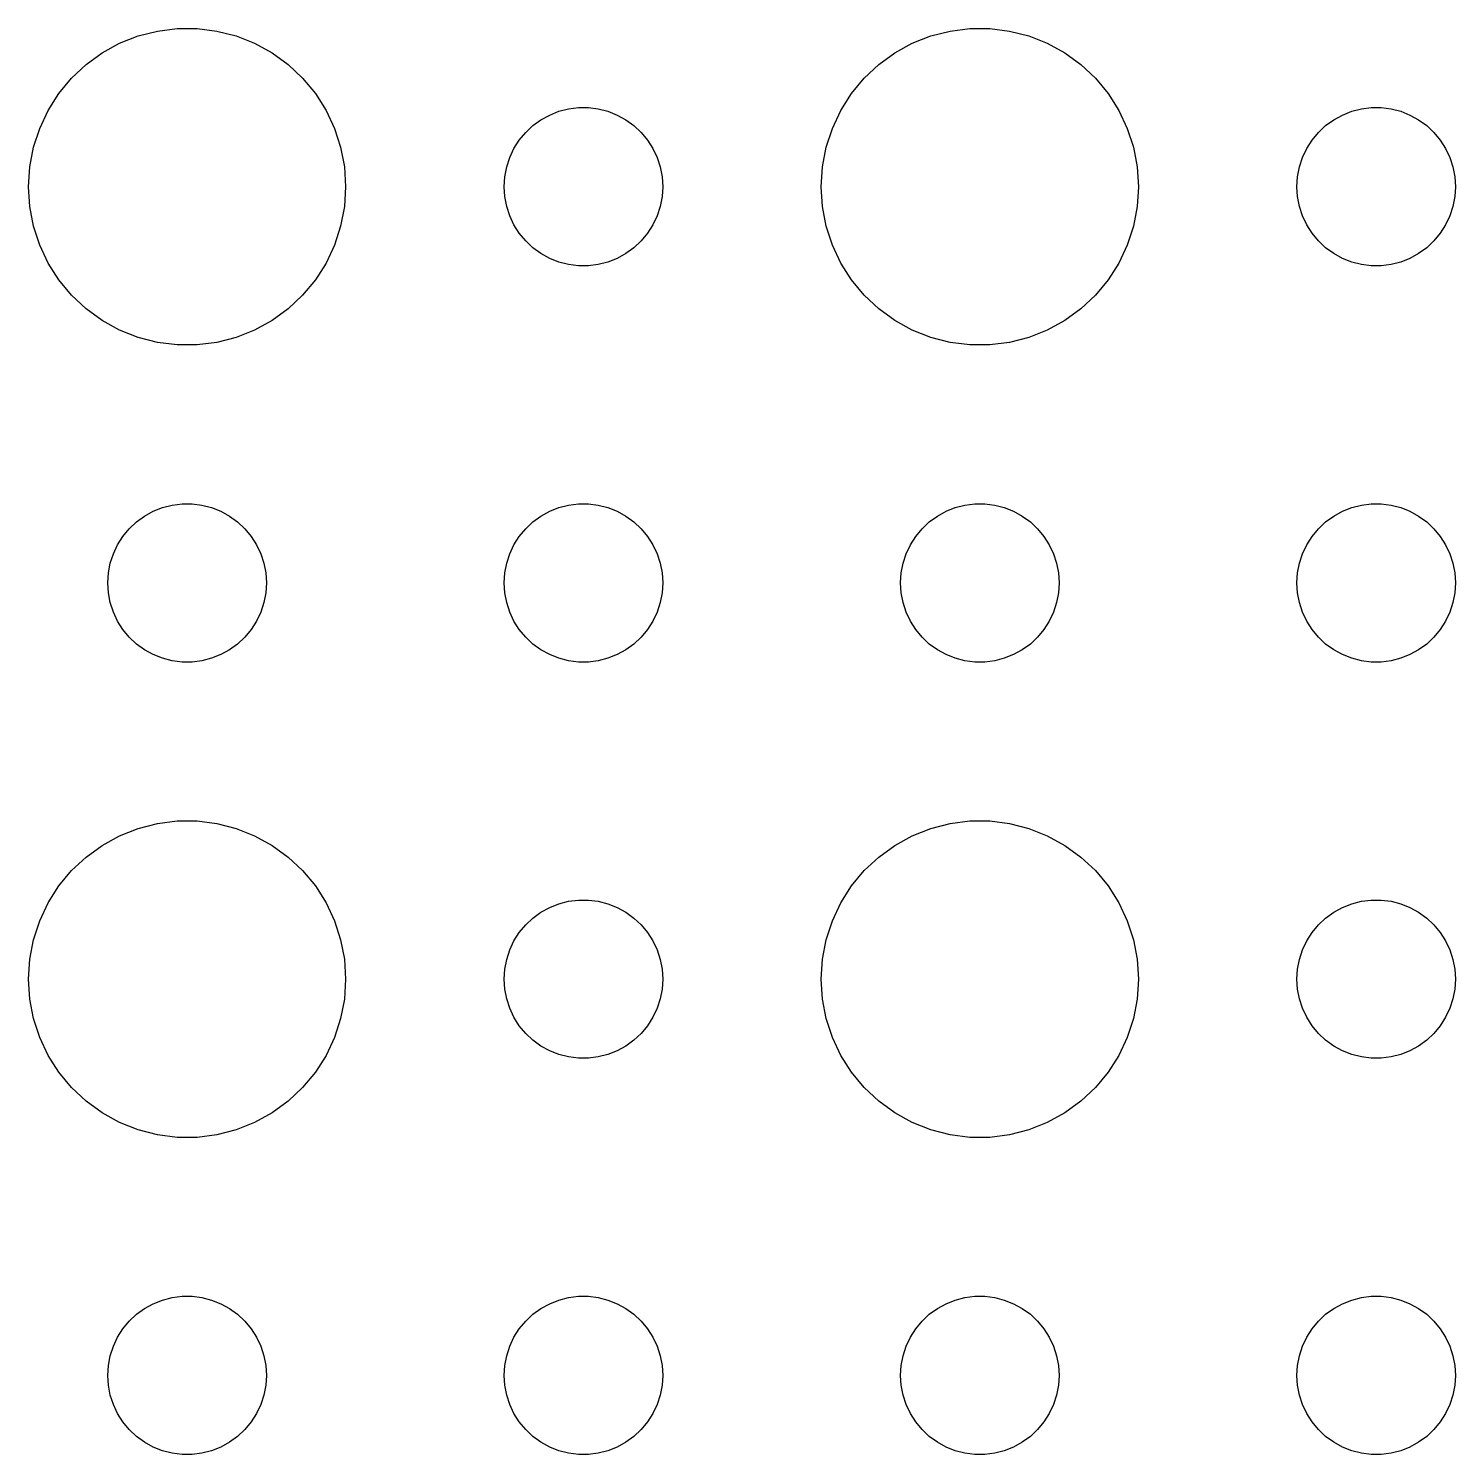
# Model space of a CAD drawing. Header units: metres. Extents: x -54 to 54, y 56 to 274.
# Drawn here: x -33 to -6, y 86 to 112.99 of the extents above; entities that cross this region are included whole.
import ezdxf

# ---------------------------------------------------------------- set-up
doc = ezdxf.new("R2010")
doc.units = ezdxf.units.M

msp = doc.modelspace()

# ---------------------------------------------------------------- linework, layer by layer
for p, q in [((-30.927, 112.853), (-30.5621, 112.947)), ((-30.5621, 112.947), (-30.1884, 112.994)), ((-30.1884, 112.994), (-29.8116, 112.994)), ((-29.8116, 112.994), (-29.4379, 112.947)), ((-29.4379, 112.947), (-29.0729, 112.853)), ((-15.927, 112.853), (-15.5621, 112.947)), ((-15.5621, 112.947), (-15.1884, 112.994)), ((-15.1884, 112.994), (-14.8116, 112.994)), ((-14.8116, 112.994), (-14.4379, 112.947)), ((-14.4379, 112.947), (-14.0729, 112.853)), ((-31.6075, 112.533), (-31.2773, 112.714)), ((-31.2773, 112.714), (-30.927, 112.853)), ((-29.0729, 112.853), (-28.7227, 112.714)), ((-28.7227, 112.714), (-28.3925, 112.533)), ((-16.6075, 112.533), (-16.2773, 112.714)), ((-16.2773, 112.714), (-15.927, 112.853)), ((-14.0729, 112.853), (-13.7227, 112.714)), ((-13.7227, 112.714), (-13.3925, 112.533)), ((-31.9123, 112.312), (-31.6075, 112.533)), ((-28.3925, 112.533), (-28.0877, 112.312)), ((-16.9123, 112.312), (-16.6075, 112.533)), ((-13.3925, 112.533), (-13.0877, 112.312)), ((-32.427, 111.763), (-32.1869, 112.054)), ((-32.1869, 112.054), (-31.9123, 112.312)), ((-28.0877, 112.312), (-27.8131, 112.054)), ((-27.8131, 112.054), (-27.5729, 111.763)), ((-17.427, 111.763), (-17.1869, 112.054)), ((-17.1869, 112.054), (-16.9123, 112.312)), ((-13.0877, 112.312), (-12.8131, 112.054)), ((-12.8131, 112.054), (-12.5729, 111.763)), ((-32.6289, 111.445), (-32.427, 111.763)), ((-27.5729, 111.763), (-27.3711, 111.445)), ((-17.6289, 111.445), (-17.427, 111.763)), ((-12.5729, 111.763), (-12.3711, 111.445)), ((-32.7893, 111.104), (-32.6289, 111.445)), ((-27.3711, 111.445), (-27.2107, 111.104)), ((-23.4561, 111.156), (-23.3037, 111.266)), ((-23.3037, 111.266), (-23.1387, 111.357)), ((-23.1387, 111.357), (-22.9635, 111.427)), ((-22.9635, 111.427), (-22.7811, 111.473)), ((-22.7811, 111.473), (-22.5942, 111.497)), ((-22.5942, 111.497), (-22.4058, 111.497)), ((-22.4058, 111.497), (-22.2189, 111.473)), ((-22.2189, 111.473), (-22.0365, 111.427)), ((-22.0365, 111.427), (-21.8613, 111.357)), ((-21.8613, 111.357), (-21.6963, 111.266)), ((-21.6963, 111.266), (-21.5439, 111.156)), ((-17.7893, 111.104), (-17.6289, 111.445)), ((-12.3711, 111.445), (-12.2107, 111.104)), ((-8.45613, 111.156), (-8.30373, 111.266)), ((-8.30373, 111.266), (-8.13866, 111.357)), ((-8.13866, 111.357), (-7.96352, 111.427)), ((-7.96352, 111.427), (-7.78107, 111.473)), ((-7.78107, 111.473), (-7.59418, 111.497)), ((-7.59418, 111.497), (-7.40581, 111.497)), ((-7.40581, 111.497), (-7.21892, 111.473)), ((-7.21892, 111.473), (-7.03647, 111.427)), ((-7.03647, 111.427), (-6.86133, 111.357)), ((-6.86133, 111.357), (-6.69626, 111.266)), ((-6.69626, 111.266), (-6.54385, 111.156)), ((-32.9057, 110.746), (-32.7893, 111.104)), ((-27.2107, 111.104), (-27.0942, 110.746)), ((-23.7135, 110.882), (-23.5934, 111.027)), ((-23.5934, 111.027), (-23.4561, 111.156)), ((-21.5439, 111.156), (-21.4065, 111.027)), ((-21.4065, 111.027), (-21.2865, 110.882)), ((-17.9057, 110.746), (-17.7893, 111.104)), ((-12.2107, 111.104), (-12.0942, 110.746)), ((-8.71352, 110.882), (-8.59344, 111.027)), ((-8.59344, 111.027), (-8.45613, 111.156)), ((-6.54385, 111.156), (-6.40654, 111.027)), ((-6.40654, 111.027), (-6.28647, 110.882)), ((-32.9763, 110.376), (-32.9057, 110.746)), ((-27.0942, 110.746), (-27.0237, 110.376)), ((-23.8947, 110.552), (-23.8145, 110.723)), ((-23.8145, 110.723), (-23.7135, 110.882)), ((-21.2865, 110.882), (-21.1855, 110.723)), ((-21.1855, 110.723), (-21.1053, 110.552)), ((-17.9763, 110.376), (-17.9057, 110.746)), ((-12.0942, 110.746), (-12.0237, 110.376)), ((-8.89465, 110.552), (-8.81445, 110.723)), ((-8.81445, 110.723), (-8.71352, 110.882)), ((-6.28647, 110.882), (-6.18553, 110.723)), ((-6.18553, 110.723), (-6.10533, 110.552)), ((-23.9529, 110.373), (-23.8947, 110.552)), ((-21.1053, 110.552), (-21.0471, 110.373)), ((-8.95287, 110.373), (-8.89465, 110.552)), ((-6.10533, 110.552), (-6.04712, 110.373)), ((-33, 110), (-32.9763, 110.376)), ((-27.0237, 110.376), (-27, 110)), ((-24, 110), (-23.9882, 110.188)), ((-23.9882, 110.188), (-23.9529, 110.373)), ((-21.0471, 110.373), (-21.0118, 110.188)), ((-21.0118, 110.188), (-21, 110)), ((-18, 110), (-17.9763, 110.376)), ((-12.0237, 110.376), (-12, 110)), ((-9, 110), (-8.98816, 110.188)), ((-8.98816, 110.188), (-8.95287, 110.373)), ((-6.04712, 110.373), (-6.01183, 110.188)), ((-6.01183, 110.188), (-6, 110)), ((-32.9763, 109.624), (-33, 110)), ((-27, 110), (-27.0237, 109.624)), ((-23.9882, 109.812), (-24, 110)), ((-21, 110), (-21.0118, 109.812)), ((-17.9763, 109.624), (-18, 110)), ((-12, 110), (-12.0237, 109.624)), ((-8.98816, 109.812), (-9, 110)), ((-6, 110), (-6.01183, 109.812)), ((-32.9057, 109.254), (-32.9763, 109.624)), ((-27.0237, 109.624), (-27.0942, 109.254)), ((-23.9529, 109.627), (-23.9882, 109.812)), ((-23.8947, 109.448), (-23.9529, 109.627)), ((-21.0471, 109.627), (-21.1053, 109.448)), ((-21.0118, 109.812), (-21.0471, 109.627)), ((-17.9057, 109.254), (-17.9763, 109.624)), ((-12.0237, 109.624), (-12.0942, 109.254)), ((-8.95287, 109.627), (-8.98816, 109.812)), ((-8.89465, 109.448), (-8.95287, 109.627)), ((-6.04712, 109.627), (-6.10533, 109.448)), ((-6.01183, 109.812), (-6.04712, 109.627)), ((-23.8145, 109.277), (-23.8947, 109.448)), ((-21.1053, 109.448), (-21.1855, 109.277)), ((-8.81445, 109.277), (-8.89465, 109.448)), ((-6.10533, 109.448), (-6.18553, 109.277)), ((-32.7893, 108.896), (-32.9057, 109.254)), ((-27.0942, 109.254), (-27.2107, 108.896)), ((-23.7135, 109.118), (-23.8145, 109.277)), ((-23.5934, 108.973), (-23.7135, 109.118)), ((-21.2865, 109.118), (-21.4065, 108.973)), ((-21.1855, 109.277), (-21.2865, 109.118)), ((-17.7893, 108.896), (-17.9057, 109.254)), ((-12.0942, 109.254), (-12.2107, 108.896)), ((-8.71352, 109.118), (-8.81445, 109.277)), ((-8.59344, 108.973), (-8.71352, 109.118)), ((-6.28647, 109.118), (-6.40654, 108.973)), ((-6.18553, 109.277), (-6.28647, 109.118)), ((-32.6289, 108.555), (-32.7893, 108.896)), ((-27.2107, 108.896), (-27.3711, 108.555)), ((-23.4561, 108.844), (-23.5934, 108.973)), ((-23.3037, 108.734), (-23.4561, 108.844)), ((-21.5439, 108.844), (-21.6963, 108.734)), ((-21.4065, 108.973), (-21.5439, 108.844)), ((-17.6289, 108.555), (-17.7893, 108.896)), ((-12.2107, 108.896), (-12.3711, 108.555)), ((-8.45613, 108.844), (-8.59344, 108.973)), ((-8.30373, 108.734), (-8.45613, 108.844)), ((-6.54385, 108.844), (-6.69626, 108.734)), ((-6.40654, 108.973), (-6.54385, 108.844)), ((-32.427, 108.237), (-32.6289, 108.555)), ((-27.3711, 108.555), (-27.5729, 108.237)), ((-23.1387, 108.643), (-23.3037, 108.734)), ((-22.9635, 108.573), (-23.1387, 108.643)), ((-22.7811, 108.527), (-22.9635, 108.573)), ((-22.0365, 108.573), (-22.2189, 108.527)), ((-21.8613, 108.643), (-22.0365, 108.573)), ((-21.6963, 108.734), (-21.8613, 108.643)), ((-17.427, 108.237), (-17.6289, 108.555)), ((-12.3711, 108.555), (-12.5729, 108.237)), ((-8.13866, 108.643), (-8.30373, 108.734)), ((-7.96352, 108.573), (-8.13866, 108.643)), ((-7.78107, 108.527), (-7.96352, 108.573)), ((-7.03647, 108.573), (-7.21892, 108.527)), ((-6.86133, 108.643), (-7.03647, 108.573)), ((-6.69626, 108.734), (-6.86133, 108.643)), ((-22.5942, 108.503), (-22.7811, 108.527)), ((-22.4058, 108.503), (-22.5942, 108.503)), ((-22.2189, 108.527), (-22.4058, 108.503)), ((-7.59418, 108.503), (-7.78107, 108.527)), ((-7.40581, 108.503), (-7.59418, 108.503)), ((-7.21892, 108.527), (-7.40581, 108.503)), ((-32.1869, 107.946), (-32.427, 108.237)), ((-27.5729, 108.237), (-27.8131, 107.946)), ((-17.1869, 107.946), (-17.427, 108.237)), ((-12.5729, 108.237), (-12.8131, 107.946)), ((-31.9123, 107.688), (-32.1869, 107.946)), ((-27.8131, 107.946), (-28.0877, 107.688)), ((-16.9123, 107.688), (-17.1869, 107.946)), ((-12.8131, 107.946), (-13.0877, 107.688)), ((-31.6075, 107.467), (-31.9123, 107.688)), ((-31.2773, 107.286), (-31.6075, 107.467)), ((-28.3925, 107.467), (-28.7227, 107.286)), ((-28.0877, 107.688), (-28.3925, 107.467)), ((-16.6075, 107.467), (-16.9123, 107.688)), ((-16.2773, 107.286), (-16.6075, 107.467)), ((-13.3925, 107.467), (-13.7227, 107.286)), ((-13.0877, 107.688), (-13.3925, 107.467)), ((-30.927, 107.147), (-31.2773, 107.286)), ((-28.7227, 107.286), (-29.0729, 107.147)), ((-15.927, 107.147), (-16.2773, 107.286)), ((-13.7227, 107.286), (-14.0729, 107.147)), ((-30.5621, 107.053), (-30.927, 107.147)), ((-30.1884, 107.006), (-30.5621, 107.053)), ((-29.8116, 107.006), (-30.1884, 107.006)), ((-29.4379, 107.053), (-29.8116, 107.006)), ((-29.0729, 107.147), (-29.4379, 107.053)), ((-15.5621, 107.053), (-15.927, 107.147)), ((-15.1884, 107.006), (-15.5621, 107.053)), ((-14.8116, 107.006), (-15.1884, 107.006)), ((-14.4379, 107.053), (-14.8116, 107.006)), ((-14.0729, 107.147), (-14.4379, 107.053)), ((-30.4635, 103.927), (-30.2811, 103.973)), ((-30.2811, 103.973), (-30.0942, 103.997)), ((-30.0942, 103.997), (-29.9058, 103.997)), ((-29.9058, 103.997), (-29.7189, 103.973)), ((-29.7189, 103.973), (-29.5365, 103.927)), ((-22.9635, 103.927), (-22.7811, 103.973)), ((-22.7811, 103.973), (-22.5942, 103.997)), ((-22.5942, 103.997), (-22.4058, 103.997)), ((-22.4058, 103.997), (-22.2189, 103.973)), ((-22.2189, 103.973), (-22.0365, 103.927)), ((-15.4635, 103.927), (-15.2811, 103.973)), ((-15.2811, 103.973), (-15.0942, 103.997)), ((-15.0942, 103.997), (-14.9058, 103.997)), ((-14.9058, 103.997), (-14.7189, 103.973)), ((-14.7189, 103.973), (-14.5365, 103.927)), ((-7.96352, 103.927), (-7.78107, 103.973)), ((-7.78107, 103.973), (-7.59418, 103.997)), ((-7.59418, 103.997), (-7.40581, 103.997)), ((-7.40581, 103.997), (-7.21892, 103.973)), ((-7.21892, 103.973), (-7.03647, 103.927)), ((-30.9561, 103.656), (-30.8037, 103.766)), ((-30.8037, 103.766), (-30.6387, 103.857)), ((-30.6387, 103.857), (-30.4635, 103.927)), ((-29.5365, 103.927), (-29.3613, 103.857)), ((-29.3613, 103.857), (-29.1963, 103.766)), ((-29.1963, 103.766), (-29.0439, 103.656)), ((-23.4561, 103.656), (-23.3037, 103.766)), ((-23.3037, 103.766), (-23.1387, 103.857)), ((-23.1387, 103.857), (-22.9635, 103.927)), ((-22.0365, 103.927), (-21.8613, 103.857)), ((-21.8613, 103.857), (-21.6963, 103.766)), ((-21.6963, 103.766), (-21.5439, 103.656)), ((-15.9561, 103.656), (-15.8037, 103.766)), ((-15.8037, 103.766), (-15.6387, 103.857)), ((-15.6387, 103.857), (-15.4635, 103.927)), ((-14.5365, 103.927), (-14.3613, 103.857)), ((-14.3613, 103.857), (-14.1963, 103.766)), ((-14.1963, 103.766), (-14.0439, 103.656)), ((-8.45613, 103.656), (-8.30373, 103.766)), ((-8.30373, 103.766), (-8.13866, 103.857)), ((-8.13866, 103.857), (-7.96352, 103.927)), ((-7.03647, 103.927), (-6.86133, 103.857)), ((-6.86133, 103.857), (-6.69626, 103.766)), ((-6.69626, 103.766), (-6.54385, 103.656)), ((-31.2135, 103.382), (-31.0934, 103.527)), ((-31.0934, 103.527), (-30.9561, 103.656)), ((-29.0439, 103.656), (-28.9065, 103.527)), ((-28.9065, 103.527), (-28.7865, 103.382)), ((-23.7135, 103.382), (-23.5934, 103.527)), ((-23.5934, 103.527), (-23.4561, 103.656)), ((-21.5439, 103.656), (-21.4065, 103.527)), ((-21.4065, 103.527), (-21.2865, 103.382)), ((-16.2135, 103.382), (-16.0934, 103.527)), ((-16.0934, 103.527), (-15.9561, 103.656)), ((-14.0439, 103.656), (-13.9065, 103.527)), ((-13.9065, 103.527), (-13.7865, 103.382)), ((-8.71352, 103.382), (-8.59344, 103.527)), ((-8.59344, 103.527), (-8.45613, 103.656)), ((-6.54385, 103.656), (-6.40654, 103.527)), ((-6.40654, 103.527), (-6.28647, 103.382)), ((-31.3947, 103.052), (-31.3145, 103.223)), ((-31.3145, 103.223), (-31.2135, 103.382)), ((-28.7865, 103.382), (-28.6855, 103.223)), ((-28.6855, 103.223), (-28.6053, 103.052)), ((-23.8947, 103.052), (-23.8145, 103.223)), ((-23.8145, 103.223), (-23.7135, 103.382)), ((-21.2865, 103.382), (-21.1855, 103.223)), ((-21.1855, 103.223), (-21.1053, 103.052)), ((-16.3947, 103.052), (-16.3145, 103.223)), ((-16.3145, 103.223), (-16.2135, 103.382)), ((-13.7865, 103.382), (-13.6855, 103.223)), ((-13.6855, 103.223), (-13.6053, 103.052)), ((-8.89465, 103.052), (-8.81445, 103.223)), ((-8.81445, 103.223), (-8.71352, 103.382)), ((-6.28647, 103.382), (-6.18553, 103.223)), ((-6.18553, 103.223), (-6.10533, 103.052)), ((-31.4882, 102.688), (-31.4529, 102.873)), ((-31.4529, 102.873), (-31.3947, 103.052)), ((-28.6053, 103.052), (-28.5471, 102.873)), ((-28.5471, 102.873), (-28.5118, 102.688)), ((-23.9882, 102.688), (-23.9529, 102.873)), ((-23.9529, 102.873), (-23.8947, 103.052)), ((-21.1053, 103.052), (-21.0471, 102.873)), ((-21.0471, 102.873), (-21.0118, 102.688)), ((-16.4882, 102.688), (-16.4529, 102.873)), ((-16.4529, 102.873), (-16.3947, 103.052)), ((-13.6053, 103.052), (-13.5471, 102.873)), ((-13.5471, 102.873), (-13.5118, 102.688)), ((-8.98816, 102.688), (-8.95287, 102.873)), ((-8.95287, 102.873), (-8.89465, 103.052)), ((-6.10533, 103.052), (-6.04712, 102.873)), ((-6.04712, 102.873), (-6.01183, 102.688)), ((-31.5, 102.5), (-31.4882, 102.688)), ((-28.5118, 102.688), (-28.5, 102.5)), ((-24, 102.5), (-23.9882, 102.688)), ((-21.0118, 102.688), (-21, 102.5)), ((-16.5, 102.5), (-16.4882, 102.688)), ((-13.5118, 102.688), (-13.5, 102.5)), ((-9, 102.5), (-8.98816, 102.688)), ((-6.01183, 102.688), (-6, 102.5)), ((-31.4882, 102.312), (-31.5, 102.5)), ((-28.5, 102.5), (-28.5118, 102.312)), ((-23.9882, 102.312), (-24, 102.5)), ((-21, 102.5), (-21.0118, 102.312)), ((-16.4882, 102.312), (-16.5, 102.5)), ((-13.5, 102.5), (-13.5118, 102.312)), ((-8.98816, 102.312), (-9, 102.5)), ((-6, 102.5), (-6.01183, 102.312)), ((-31.4529, 102.127), (-31.4882, 102.312)), ((-31.3947, 101.948), (-31.4529, 102.127)), ((-28.5471, 102.127), (-28.6053, 101.948)), ((-28.5118, 102.312), (-28.5471, 102.127)), ((-23.9529, 102.127), (-23.9882, 102.312)), ((-23.8947, 101.948), (-23.9529, 102.127)), ((-21.0471, 102.127), (-21.1053, 101.948)), ((-21.0118, 102.312), (-21.0471, 102.127)), ((-16.4529, 102.127), (-16.4882, 102.312)), ((-16.3947, 101.948), (-16.4529, 102.127)), ((-13.5471, 102.127), (-13.6053, 101.948)), ((-13.5118, 102.312), (-13.5471, 102.127)), ((-8.95287, 102.127), (-8.98816, 102.312)), ((-8.89465, 101.948), (-8.95287, 102.127)), ((-6.04712, 102.127), (-6.10533, 101.948)), ((-6.01183, 102.312), (-6.04712, 102.127)), ((-31.3145, 101.777), (-31.3947, 101.948)), ((-28.6053, 101.948), (-28.6855, 101.777)), ((-23.8145, 101.777), (-23.8947, 101.948)), ((-21.1053, 101.948), (-21.1855, 101.777)), ((-16.3145, 101.777), (-16.3947, 101.948)), ((-13.6053, 101.948), (-13.6855, 101.777)), ((-8.81445, 101.777), (-8.89465, 101.948)), ((-6.10533, 101.948), (-6.18553, 101.777)), ((-31.2135, 101.618), (-31.3145, 101.777)), ((-31.0934, 101.473), (-31.2135, 101.618)), ((-28.7865, 101.618), (-28.9065, 101.473)), ((-28.6855, 101.777), (-28.7865, 101.618)), ((-23.7135, 101.618), (-23.8145, 101.777)), ((-23.5934, 101.473), (-23.7135, 101.618)), ((-21.2865, 101.618), (-21.4065, 101.473)), ((-21.1855, 101.777), (-21.2865, 101.618)), ((-16.2135, 101.618), (-16.3145, 101.777)), ((-16.0934, 101.473), (-16.2135, 101.618)), ((-13.7865, 101.618), (-13.9065, 101.473)), ((-13.6855, 101.777), (-13.7865, 101.618)), ((-8.71352, 101.618), (-8.81445, 101.777)), ((-8.59344, 101.473), (-8.71352, 101.618)), ((-6.28647, 101.618), (-6.40654, 101.473)), ((-6.18553, 101.777), (-6.28647, 101.618)), ((-30.9561, 101.344), (-31.0934, 101.473)), ((-30.8037, 101.234), (-30.9561, 101.344)), ((-29.0439, 101.344), (-29.1963, 101.234)), ((-28.9065, 101.473), (-29.0439, 101.344)), ((-23.4561, 101.344), (-23.5934, 101.473)), ((-23.3037, 101.234), (-23.4561, 101.344)), ((-21.5439, 101.344), (-21.6963, 101.234)), ((-21.4065, 101.473), (-21.5439, 101.344)), ((-15.9561, 101.344), (-16.0934, 101.473)), ((-15.8037, 101.234), (-15.9561, 101.344)), ((-14.0439, 101.344), (-14.1963, 101.234)), ((-13.9065, 101.473), (-14.0439, 101.344)), ((-8.45613, 101.344), (-8.59344, 101.473)), ((-8.30373, 101.234), (-8.45613, 101.344)), ((-6.54385, 101.344), (-6.69626, 101.234)), ((-6.40654, 101.473), (-6.54385, 101.344)), ((-30.6387, 101.143), (-30.8037, 101.234)), ((-30.4635, 101.073), (-30.6387, 101.143)), ((-30.2811, 101.027), (-30.4635, 101.073)), ((-30.0942, 101.003), (-30.2811, 101.027)), ((-29.9058, 101.003), (-30.0942, 101.003)), ((-29.7189, 101.027), (-29.9058, 101.003)), ((-29.5365, 101.073), (-29.7189, 101.027)), ((-29.3613, 101.143), (-29.5365, 101.073)), ((-29.1963, 101.234), (-29.3613, 101.143)), ((-23.1387, 101.143), (-23.3037, 101.234)), ((-22.9635, 101.073), (-23.1387, 101.143)), ((-22.7811, 101.027), (-22.9635, 101.073)), ((-22.5942, 101.003), (-22.7811, 101.027)), ((-22.4058, 101.003), (-22.5942, 101.003)), ((-22.2189, 101.027), (-22.4058, 101.003)), ((-22.0365, 101.073), (-22.2189, 101.027)), ((-21.8613, 101.143), (-22.0365, 101.073)), ((-21.6963, 101.234), (-21.8613, 101.143)), ((-15.6387, 101.143), (-15.8037, 101.234)), ((-15.4635, 101.073), (-15.6387, 101.143)), ((-15.2811, 101.027), (-15.4635, 101.073)), ((-15.0942, 101.003), (-15.2811, 101.027)), ((-14.9058, 101.003), (-15.0942, 101.003)), ((-14.7189, 101.027), (-14.9058, 101.003)), ((-14.5365, 101.073), (-14.7189, 101.027)), ((-14.3613, 101.143), (-14.5365, 101.073)), ((-14.1963, 101.234), (-14.3613, 101.143)), ((-8.13866, 101.143), (-8.30373, 101.234)), ((-7.96352, 101.073), (-8.13866, 101.143)), ((-7.78107, 101.027), (-7.96352, 101.073)), ((-7.59418, 101.003), (-7.78107, 101.027)), ((-7.40581, 101.003), (-7.59418, 101.003)), ((-7.21892, 101.027), (-7.40581, 101.003)), ((-7.03647, 101.073), (-7.21892, 101.027)), ((-6.86133, 101.143), (-7.03647, 101.073)), ((-6.69626, 101.234), (-6.86133, 101.143)), ((-31.2773, 97.7145), (-30.927, 97.8532)), ((-30.927, 97.8532), (-30.5621, 97.9469)), ((-30.5621, 97.9469), (-30.1884, 97.9941)), ((-30.1884, 97.9941), (-29.8116, 97.9941)), ((-29.8116, 97.9941), (-29.4379, 97.9469)), ((-29.4379, 97.9469), (-29.0729, 97.8532)), ((-29.0729, 97.8532), (-28.7227, 97.7145)), ((-16.2773, 97.7145), (-15.927, 97.8532)), ((-15.927, 97.8532), (-15.5621, 97.9469)), ((-15.5621, 97.9469), (-15.1884, 97.9941)), ((-15.1884, 97.9941), (-14.8116, 97.9941)), ((-14.8116, 97.9941), (-14.4379, 97.9469)), ((-14.4379, 97.9469), (-14.0729, 97.8532)), ((-14.0729, 97.8532), (-13.7227, 97.7145)), ((-31.9123, 97.3116), (-31.6075, 97.533)), ((-31.6075, 97.533), (-31.2773, 97.7145)), ((-28.7227, 97.7145), (-28.3925, 97.533)), ((-28.3925, 97.533), (-28.0877, 97.3116)), ((-16.9123, 97.3116), (-16.6075, 97.533)), ((-16.6075, 97.533), (-16.2773, 97.7145)), ((-13.7227, 97.7145), (-13.3925, 97.533)), ((-13.3925, 97.533), (-13.0877, 97.3116)), ((-32.1869, 97.0536), (-31.9123, 97.3116)), ((-28.0877, 97.3116), (-27.8131, 97.0536)), ((-17.1869, 97.0536), (-16.9123, 97.3116)), ((-13.0877, 97.3116), (-12.8131, 97.0536)), ((-32.427, 96.7634), (-32.1869, 97.0536)), ((-27.8131, 97.0536), (-27.5729, 96.7634)), ((-17.427, 96.7634), (-17.1869, 97.0536)), ((-12.8131, 97.0536), (-12.5729, 96.7634)), ((-32.6289, 96.4453), (-32.427, 96.7634)), ((-27.5729, 96.7634), (-27.3711, 96.4453)), ((-17.6289, 96.4453), (-17.427, 96.7634)), ((-12.5729, 96.7634), (-12.3711, 96.4453)), ((-32.7893, 96.1044), (-32.6289, 96.4453)), ((-27.3711, 96.4453), (-27.2107, 96.1044)), ((-23.1387, 96.3573), (-22.9635, 96.4266)), ((-22.9635, 96.4266), (-22.7811, 96.4734)), ((-22.7811, 96.4734), (-22.5942, 96.4971)), ((-22.5942, 96.4971), (-22.4058, 96.4971)), ((-22.4058, 96.4971), (-22.2189, 96.4734)), ((-22.2189, 96.4734), (-22.0365, 96.4266)), ((-22.0365, 96.4266), (-21.8613, 96.3573)), ((-17.7893, 96.1044), (-17.6289, 96.4453)), ((-12.3711, 96.4453), (-12.2107, 96.1044)), ((-8.13866, 96.3573), (-7.96352, 96.4266)), ((-7.96352, 96.4266), (-7.78107, 96.4734)), ((-7.78107, 96.4734), (-7.59418, 96.4971)), ((-7.59418, 96.4971), (-7.40581, 96.4971)), ((-7.40581, 96.4971), (-7.21892, 96.4734)), ((-7.21892, 96.4734), (-7.03647, 96.4266)), ((-7.03647, 96.4266), (-6.86133, 96.3573)), ((-23.5934, 96.0268), (-23.4561, 96.1558)), ((-23.4561, 96.1558), (-23.3037, 96.2665)), ((-23.3037, 96.2665), (-23.1387, 96.3573)), ((-21.8613, 96.3573), (-21.6963, 96.2665)), ((-21.6963, 96.2665), (-21.5439, 96.1558)), ((-21.5439, 96.1558), (-21.4065, 96.0268)), ((-8.59344, 96.0268), (-8.45613, 96.1558)), ((-8.45613, 96.1558), (-8.30373, 96.2665)), ((-8.30373, 96.2665), (-8.13866, 96.3573)), ((-6.86133, 96.3573), (-6.69626, 96.2665)), ((-6.69626, 96.2665), (-6.54385, 96.1558)), ((-6.54385, 96.1558), (-6.40654, 96.0268)), ((-32.9057, 95.7461), (-32.7893, 96.1044)), ((-27.2107, 96.1044), (-27.0942, 95.7461)), ((-23.8145, 95.7226), (-23.7135, 95.8817)), ((-23.7135, 95.8817), (-23.5934, 96.0268)), ((-21.4065, 96.0268), (-21.2865, 95.8817)), ((-21.2865, 95.8817), (-21.1855, 95.7226)), ((-17.9057, 95.7461), (-17.7893, 96.1044)), ((-12.2107, 96.1044), (-12.0942, 95.7461)), ((-8.81445, 95.7226), (-8.71352, 95.8817)), ((-8.71352, 95.8817), (-8.59344, 96.0268)), ((-6.40654, 96.0268), (-6.28647, 95.8817)), ((-6.28647, 95.8817), (-6.18553, 95.7226)), ((-32.9763, 95.376), (-32.9057, 95.7461)), ((-27.0942, 95.7461), (-27.0237, 95.376)), ((-23.8947, 95.5522), (-23.8145, 95.7226)), ((-21.1855, 95.7226), (-21.1053, 95.5522)), ((-17.9763, 95.376), (-17.9057, 95.7461)), ((-12.0942, 95.7461), (-12.0237, 95.376)), ((-8.89465, 95.5522), (-8.81445, 95.7226)), ((-6.18553, 95.7226), (-6.10533, 95.5522)), ((-33, 95), (-32.9763, 95.376)), ((-27.0237, 95.376), (-27, 95)), ((-23.9882, 95.188), (-23.9529, 95.373)), ((-23.9529, 95.373), (-23.8947, 95.5522)), ((-21.1053, 95.5522), (-21.0471, 95.373)), ((-21.0471, 95.373), (-21.0118, 95.188)), ((-18, 95), (-17.9763, 95.376)), ((-12.0237, 95.376), (-12, 95)), ((-8.98816, 95.188), (-8.95287, 95.373)), ((-8.95287, 95.373), (-8.89465, 95.5522)), ((-6.10533, 95.5522), (-6.04712, 95.373)), ((-6.04712, 95.373), (-6.01183, 95.188)), ((-24, 95), (-23.9882, 95.188)), ((-21.0118, 95.188), (-21, 95)), ((-9, 95), (-8.98816, 95.188)), ((-6.01183, 95.188), (-6, 95)), ((-32.9763, 94.624), (-33, 95)), ((-27, 95), (-27.0237, 94.624)), ((-23.9882, 94.812), (-24, 95)), ((-23.9529, 94.627), (-23.9882, 94.812)), ((-21.0118, 94.812), (-21.0471, 94.627)), ((-21, 95), (-21.0118, 94.812)), ((-17.9763, 94.624), (-18, 95)), ((-12, 95), (-12.0237, 94.624)), ((-8.98816, 94.812), (-9, 95)), ((-8.95287, 94.627), (-8.98816, 94.812)), ((-6.01183, 94.812), (-6.04712, 94.627)), ((-6, 95), (-6.01183, 94.812)), ((-32.9057, 94.2539), (-32.9763, 94.624)), ((-27.0237, 94.624), (-27.0942, 94.2539)), ((-23.8947, 94.4478), (-23.9529, 94.627)), ((-21.0471, 94.627), (-21.1053, 94.4478)), ((-17.9057, 94.2539), (-17.9763, 94.624)), ((-12.0237, 94.624), (-12.0942, 94.2539)), ((-8.89465, 94.4478), (-8.95287, 94.627)), ((-6.04712, 94.627), (-6.10533, 94.4478)), ((-32.7893, 93.8956), (-32.9057, 94.2539)), ((-27.0942, 94.2539), (-27.2107, 93.8956)), ((-23.8145, 94.2774), (-23.8947, 94.4478)), ((-23.7135, 94.1183), (-23.8145, 94.2774)), ((-21.1855, 94.2774), (-21.2865, 94.1183)), ((-21.1053, 94.4478), (-21.1855, 94.2774)), ((-17.7893, 93.8956), (-17.9057, 94.2539)), ((-12.0942, 94.2539), (-12.2107, 93.8956)), ((-8.81445, 94.2774), (-8.89465, 94.4478)), ((-8.71352, 94.1183), (-8.81445, 94.2774)), ((-6.18553, 94.2774), (-6.28647, 94.1183)), ((-6.10533, 94.4478), (-6.18553, 94.2774)), ((-23.5934, 93.9732), (-23.7135, 94.1183)), ((-23.4561, 93.8442), (-23.5934, 93.9732)), ((-21.4065, 93.9732), (-21.5439, 93.8442)), ((-21.2865, 94.1183), (-21.4065, 93.9732)), ((-8.59344, 93.9732), (-8.71352, 94.1183)), ((-8.45613, 93.8442), (-8.59344, 93.9732)), ((-6.40654, 93.9732), (-6.54385, 93.8442)), ((-6.28647, 94.1183), (-6.40654, 93.9732)), ((-32.6289, 93.5547), (-32.7893, 93.8956)), ((-27.2107, 93.8956), (-27.3711, 93.5547)), ((-23.3037, 93.7335), (-23.4561, 93.8442)), ((-23.1387, 93.6428), (-23.3037, 93.7335)), ((-21.6963, 93.7335), (-21.8613, 93.6428)), ((-21.5439, 93.8442), (-21.6963, 93.7335)), ((-17.6289, 93.5547), (-17.7893, 93.8956)), ((-12.2107, 93.8956), (-12.3711, 93.5547)), ((-8.30373, 93.7335), (-8.45613, 93.8442)), ((-8.13866, 93.6428), (-8.30373, 93.7335)), ((-6.69626, 93.7335), (-6.86133, 93.6428)), ((-6.54385, 93.8442), (-6.69626, 93.7335)), ((-32.427, 93.2366), (-32.6289, 93.5547)), ((-27.3711, 93.5547), (-27.5729, 93.2366)), ((-22.9635, 93.5734), (-23.1387, 93.6428)), ((-22.7811, 93.5266), (-22.9635, 93.5734)), ((-22.5942, 93.503), (-22.7811, 93.5266)), ((-22.4058, 93.503), (-22.5942, 93.503)), ((-22.2189, 93.5266), (-22.4058, 93.503)), ((-22.0365, 93.5734), (-22.2189, 93.5266)), ((-21.8613, 93.6428), (-22.0365, 93.5734)), ((-17.427, 93.2366), (-17.6289, 93.5547)), ((-12.3711, 93.5547), (-12.5729, 93.2366)), ((-7.96352, 93.5734), (-8.13866, 93.6428)), ((-7.78107, 93.5266), (-7.96352, 93.5734)), ((-7.59418, 93.503), (-7.78107, 93.5266)), ((-7.40581, 93.503), (-7.59418, 93.503)), ((-7.21892, 93.5266), (-7.40581, 93.503)), ((-7.03647, 93.5734), (-7.21892, 93.5266)), ((-6.86133, 93.6428), (-7.03647, 93.5734)), ((-32.1869, 92.9464), (-32.427, 93.2366)), ((-27.5729, 93.2366), (-27.8131, 92.9464)), ((-17.1869, 92.9464), (-17.427, 93.2366)), ((-12.5729, 93.2366), (-12.8131, 92.9464)), ((-31.9123, 92.6885), (-32.1869, 92.9464)), ((-27.8131, 92.9464), (-28.0877, 92.6885)), ((-16.9123, 92.6885), (-17.1869, 92.9464)), ((-12.8131, 92.9464), (-13.0877, 92.6885)), ((-31.6075, 92.467), (-31.9123, 92.6885)), ((-28.0877, 92.6885), (-28.3925, 92.467)), ((-16.6075, 92.467), (-16.9123, 92.6885)), ((-13.0877, 92.6885), (-13.3925, 92.467)), ((-31.2773, 92.2855), (-31.6075, 92.467)), ((-28.3925, 92.467), (-28.7227, 92.2855)), ((-16.2773, 92.2855), (-16.6075, 92.467)), ((-13.3925, 92.467), (-13.7227, 92.2855)), ((-30.927, 92.1468), (-31.2773, 92.2855)), ((-30.5621, 92.0531), (-30.927, 92.1468)), ((-29.0729, 92.1468), (-29.4379, 92.0531)), ((-28.7227, 92.2855), (-29.0729, 92.1468)), ((-15.927, 92.1468), (-16.2773, 92.2855)), ((-15.5621, 92.0531), (-15.927, 92.1468)), ((-14.0729, 92.1468), (-14.4379, 92.0531)), ((-13.7227, 92.2855), (-14.0729, 92.1468)), ((-30.1884, 92.0059), (-30.5621, 92.0531)), ((-29.8116, 92.0059), (-30.1884, 92.0059)), ((-29.4379, 92.0531), (-29.8116, 92.0059)), ((-15.1884, 92.0059), (-15.5621, 92.0531)), ((-14.8116, 92.0059), (-15.1884, 92.0059)), ((-14.4379, 92.0531), (-14.8116, 92.0059)), ((-30.8037, 88.7665), (-30.6387, 88.8573)), ((-30.6387, 88.8573), (-30.4635, 88.9266)), ((-30.4635, 88.9266), (-30.2811, 88.9734)), ((-30.2811, 88.9734), (-30.0942, 88.997)), ((-30.0942, 88.997), (-29.9058, 88.997)), ((-29.9058, 88.997), (-29.7189, 88.9734)), ((-29.7189, 88.9734), (-29.5365, 88.9266)), ((-29.5365, 88.9266), (-29.3613, 88.8573)), ((-29.3613, 88.8573), (-29.1963, 88.7665)), ((-23.3037, 88.7665), (-23.1387, 88.8573)), ((-23.1387, 88.8573), (-22.9635, 88.9266)), ((-22.9635, 88.9266), (-22.7811, 88.9734)), ((-22.7811, 88.9734), (-22.5942, 88.997)), ((-22.5942, 88.997), (-22.4058, 88.997)), ((-22.4058, 88.997), (-22.2189, 88.9734)), ((-22.2189, 88.9734), (-22.0365, 88.9266)), ((-22.0365, 88.9266), (-21.8613, 88.8573)), ((-21.8613, 88.8573), (-21.6963, 88.7665)), ((-15.8037, 88.7665), (-15.6387, 88.8573)), ((-15.6387, 88.8573), (-15.4635, 88.9266)), ((-15.4635, 88.9266), (-15.2811, 88.9734)), ((-15.2811, 88.9734), (-15.0942, 88.997)), ((-15.0942, 88.997), (-14.9058, 88.997)), ((-14.9058, 88.997), (-14.7189, 88.9734)), ((-14.7189, 88.9734), (-14.5365, 88.9266)), ((-14.5365, 88.9266), (-14.3613, 88.8573)), ((-14.3613, 88.8573), (-14.1963, 88.7665)), ((-8.30373, 88.7665), (-8.13866, 88.8573)), ((-8.13866, 88.8573), (-7.96352, 88.9266)), ((-7.96352, 88.9266), (-7.78107, 88.9734)), ((-7.78107, 88.9734), (-7.59418, 88.997)), ((-7.59418, 88.997), (-7.40581, 88.997)), ((-7.40581, 88.997), (-7.21892, 88.9734)), ((-7.21892, 88.9734), (-7.03647, 88.9266)), ((-7.03647, 88.9266), (-6.86133, 88.8573)), ((-6.86133, 88.8573), (-6.69626, 88.7665)), ((-31.0934, 88.5268), (-30.9561, 88.6558)), ((-30.9561, 88.6558), (-30.8037, 88.7665)), ((-29.1963, 88.7665), (-29.0439, 88.6558)), ((-29.0439, 88.6558), (-28.9065, 88.5268)), ((-23.5934, 88.5268), (-23.4561, 88.6558)), ((-23.4561, 88.6558), (-23.3037, 88.7665)), ((-21.6963, 88.7665), (-21.5439, 88.6558)), ((-21.5439, 88.6558), (-21.4065, 88.5268)), ((-16.0934, 88.5268), (-15.9561, 88.6558)), ((-15.9561, 88.6558), (-15.8037, 88.7665)), ((-14.1963, 88.7665), (-14.0439, 88.6558)), ((-14.0439, 88.6558), (-13.9065, 88.5268)), ((-8.59344, 88.5268), (-8.45613, 88.6558)), ((-8.45613, 88.6558), (-8.30373, 88.7665)), ((-6.69626, 88.7665), (-6.54385, 88.6558)), ((-6.54385, 88.6558), (-6.40654, 88.5268)), ((-31.3145, 88.2226), (-31.2135, 88.3817)), ((-31.2135, 88.3817), (-31.0934, 88.5268)), ((-28.9065, 88.5268), (-28.7865, 88.3817)), ((-28.7865, 88.3817), (-28.6855, 88.2226)), ((-23.8145, 88.2226), (-23.7135, 88.3817)), ((-23.7135, 88.3817), (-23.5934, 88.5268)), ((-21.4065, 88.5268), (-21.2865, 88.3817)), ((-21.2865, 88.3817), (-21.1855, 88.2226)), ((-16.3145, 88.2226), (-16.2135, 88.3817)), ((-16.2135, 88.3817), (-16.0934, 88.5268)), ((-13.9065, 88.5268), (-13.7865, 88.3817)), ((-13.7865, 88.3817), (-13.6855, 88.2226)), ((-8.81445, 88.2226), (-8.71352, 88.3817)), ((-8.71352, 88.3817), (-8.59344, 88.5268)), ((-6.40654, 88.5268), (-6.28647, 88.3817)), ((-6.28647, 88.3817), (-6.18553, 88.2226)), ((-31.4529, 87.873), (-31.3947, 88.0522)), ((-31.3947, 88.0522), (-31.3145, 88.2226)), ((-28.6855, 88.2226), (-28.6053, 88.0522)), ((-28.6053, 88.0522), (-28.5471, 87.873)), ((-23.9529, 87.873), (-23.8947, 88.0522)), ((-23.8947, 88.0522), (-23.8145, 88.2226)), ((-21.1855, 88.2226), (-21.1053, 88.0522)), ((-21.1053, 88.0522), (-21.0471, 87.873)), ((-16.4529, 87.873), (-16.3947, 88.0522)), ((-16.3947, 88.0522), (-16.3145, 88.2226)), ((-13.6855, 88.2226), (-13.6053, 88.0522)), ((-13.6053, 88.0522), (-13.5471, 87.873)), ((-8.95287, 87.873), (-8.89465, 88.0522)), ((-8.89465, 88.0522), (-8.81445, 88.2226)), ((-6.18553, 88.2226), (-6.10533, 88.0522)), ((-6.10533, 88.0522), (-6.04712, 87.873)), ((-31.4882, 87.688), (-31.4529, 87.873)), ((-28.5471, 87.873), (-28.5118, 87.688)), ((-23.9882, 87.688), (-23.9529, 87.873)), ((-21.0471, 87.873), (-21.0118, 87.688)), ((-16.4882, 87.688), (-16.4529, 87.873)), ((-13.5471, 87.873), (-13.5118, 87.688)), ((-8.98816, 87.688), (-8.95287, 87.873)), ((-6.04712, 87.873), (-6.01183, 87.688)), ((-31.5, 87.5), (-31.4882, 87.688)), ((-31.4882, 87.312), (-31.5, 87.5)), ((-28.5118, 87.688), (-28.5, 87.5)), ((-28.5, 87.5), (-28.5118, 87.312)), ((-24, 87.5), (-23.9882, 87.688)), ((-23.9882, 87.312), (-24, 87.5)), ((-21.0118, 87.688), (-21, 87.5)), ((-21, 87.5), (-21.0118, 87.312)), ((-16.5, 87.5), (-16.4882, 87.688)), ((-16.4882, 87.312), (-16.5, 87.5)), ((-13.5118, 87.688), (-13.5, 87.5)), ((-13.5, 87.5), (-13.5118, 87.312)), ((-9, 87.5), (-8.98816, 87.688)), ((-8.98816, 87.312), (-9, 87.5)), ((-6.01183, 87.688), (-6, 87.5)), ((-6, 87.5), (-6.01183, 87.312)), ((-31.4529, 87.127), (-31.4882, 87.312)), ((-28.5118, 87.312), (-28.5471, 87.127)), ((-23.9529, 87.127), (-23.9882, 87.312)), ((-21.0118, 87.312), (-21.0471, 87.127)), ((-16.4529, 87.127), (-16.4882, 87.312)), ((-13.5118, 87.312), (-13.5471, 87.127)), ((-8.95287, 87.127), (-8.98816, 87.312)), ((-6.01183, 87.312), (-6.04712, 87.127)), ((-31.3947, 86.9478), (-31.4529, 87.127)), ((-31.3145, 86.7774), (-31.3947, 86.9478)), ((-28.6053, 86.9478), (-28.6855, 86.7774)), ((-28.5471, 87.127), (-28.6053, 86.9478)), ((-23.8947, 86.9478), (-23.9529, 87.127)), ((-23.8145, 86.7774), (-23.8947, 86.9478)), ((-21.1053, 86.9478), (-21.1855, 86.7774)), ((-21.0471, 87.127), (-21.1053, 86.9478)), ((-16.3947, 86.9478), (-16.4529, 87.127)), ((-16.3145, 86.7774), (-16.3947, 86.9478)), ((-13.6053, 86.9478), (-13.6855, 86.7774)), ((-13.5471, 87.127), (-13.6053, 86.9478)), ((-8.89465, 86.9478), (-8.95287, 87.127)), ((-8.81445, 86.7774), (-8.89465, 86.9478)), ((-6.10533, 86.9478), (-6.18553, 86.7774)), ((-6.04712, 87.127), (-6.10533, 86.9478)), ((-31.2135, 86.6183), (-31.3145, 86.7774)), ((-28.6855, 86.7774), (-28.7865, 86.6183)), ((-23.7135, 86.6183), (-23.8145, 86.7774)), ((-21.1855, 86.7774), (-21.2865, 86.6183)), ((-16.2135, 86.6183), (-16.3145, 86.7774)), ((-13.6855, 86.7774), (-13.7865, 86.6183)), ((-8.71352, 86.6183), (-8.81445, 86.7774)), ((-6.18553, 86.7774), (-6.28647, 86.6183)), ((-31.0934, 86.4732), (-31.2135, 86.6183)), ((-30.9561, 86.3442), (-31.0934, 86.4732)), ((-28.9065, 86.4732), (-29.0439, 86.3442)), ((-28.7865, 86.6183), (-28.9065, 86.4732)), ((-23.5934, 86.4732), (-23.7135, 86.6183)), ((-23.4561, 86.3442), (-23.5934, 86.4732)), ((-21.4065, 86.4732), (-21.5439, 86.3442)), ((-21.2865, 86.6183), (-21.4065, 86.4732)), ((-16.0934, 86.4732), (-16.2135, 86.6183)), ((-15.9561, 86.3442), (-16.0934, 86.4732)), ((-13.9065, 86.4732), (-14.0439, 86.3442)), ((-13.7865, 86.6183), (-13.9065, 86.4732)), ((-8.59344, 86.4732), (-8.71352, 86.6183)), ((-8.45613, 86.3442), (-8.59344, 86.4732)), ((-6.40654, 86.4732), (-6.54385, 86.3442)), ((-6.28647, 86.6183), (-6.40654, 86.4732)), ((-30.8037, 86.2335), (-30.9561, 86.3442)), ((-30.6387, 86.1428), (-30.8037, 86.2335)), ((-30.4635, 86.0734), (-30.6387, 86.1428)), ((-29.3613, 86.1428), (-29.5365, 86.0734)), ((-29.1963, 86.2335), (-29.3613, 86.1428)), ((-29.0439, 86.3442), (-29.1963, 86.2335)), ((-23.3037, 86.2335), (-23.4561, 86.3442)), ((-23.1387, 86.1428), (-23.3037, 86.2335)), ((-22.9635, 86.0734), (-23.1387, 86.1428)), ((-21.8613, 86.1428), (-22.0365, 86.0734)), ((-21.6963, 86.2335), (-21.8613, 86.1428)), ((-21.5439, 86.3442), (-21.6963, 86.2335)), ((-15.8037, 86.2335), (-15.9561, 86.3442)), ((-15.6387, 86.1428), (-15.8037, 86.2335)), ((-15.4635, 86.0734), (-15.6387, 86.1428)), ((-14.3613, 86.1428), (-14.5365, 86.0734)), ((-14.1963, 86.2335), (-14.3613, 86.1428)), ((-14.0439, 86.3442), (-14.1963, 86.2335)), ((-8.30373, 86.2335), (-8.45613, 86.3442)), ((-8.13866, 86.1428), (-8.30373, 86.2335)), ((-7.96352, 86.0734), (-8.13866, 86.1428)), ((-6.86133, 86.1428), (-7.03647, 86.0734)), ((-6.69626, 86.2335), (-6.86133, 86.1428)), ((-6.54385, 86.3442), (-6.69626, 86.2335)), ((-30.2811, 86.0266), (-30.4635, 86.0734)), ((-30.0942, 86.003), (-30.2811, 86.0266)), ((-29.9058, 86.003), (-30.0942, 86.003)), ((-29.7189, 86.0266), (-29.9058, 86.003)), ((-29.5365, 86.0734), (-29.7189, 86.0266)), ((-22.7811, 86.0266), (-22.9635, 86.0734)), ((-22.5942, 86.003), (-22.7811, 86.0266)), ((-22.4058, 86.003), (-22.5942, 86.003)), ((-22.2189, 86.0266), (-22.4058, 86.003)), ((-22.0365, 86.0734), (-22.2189, 86.0266)), ((-15.2811, 86.0266), (-15.4635, 86.0734)), ((-15.0942, 86.003), (-15.2811, 86.0266)), ((-14.9058, 86.003), (-15.0942, 86.003)), ((-14.7189, 86.0266), (-14.9058, 86.003)), ((-14.5365, 86.0734), (-14.7189, 86.0266)), ((-7.78107, 86.0266), (-7.96352, 86.0734)), ((-7.59418, 86.003), (-7.78107, 86.0266)), ((-7.40581, 86.003), (-7.59418, 86.003)), ((-7.21892, 86.0266), (-7.40581, 86.003)), ((-7.03647, 86.0734), (-7.21892, 86.0266))]:
    msp.add_line(p, q)

doc.saveas('drawing.dxf')
